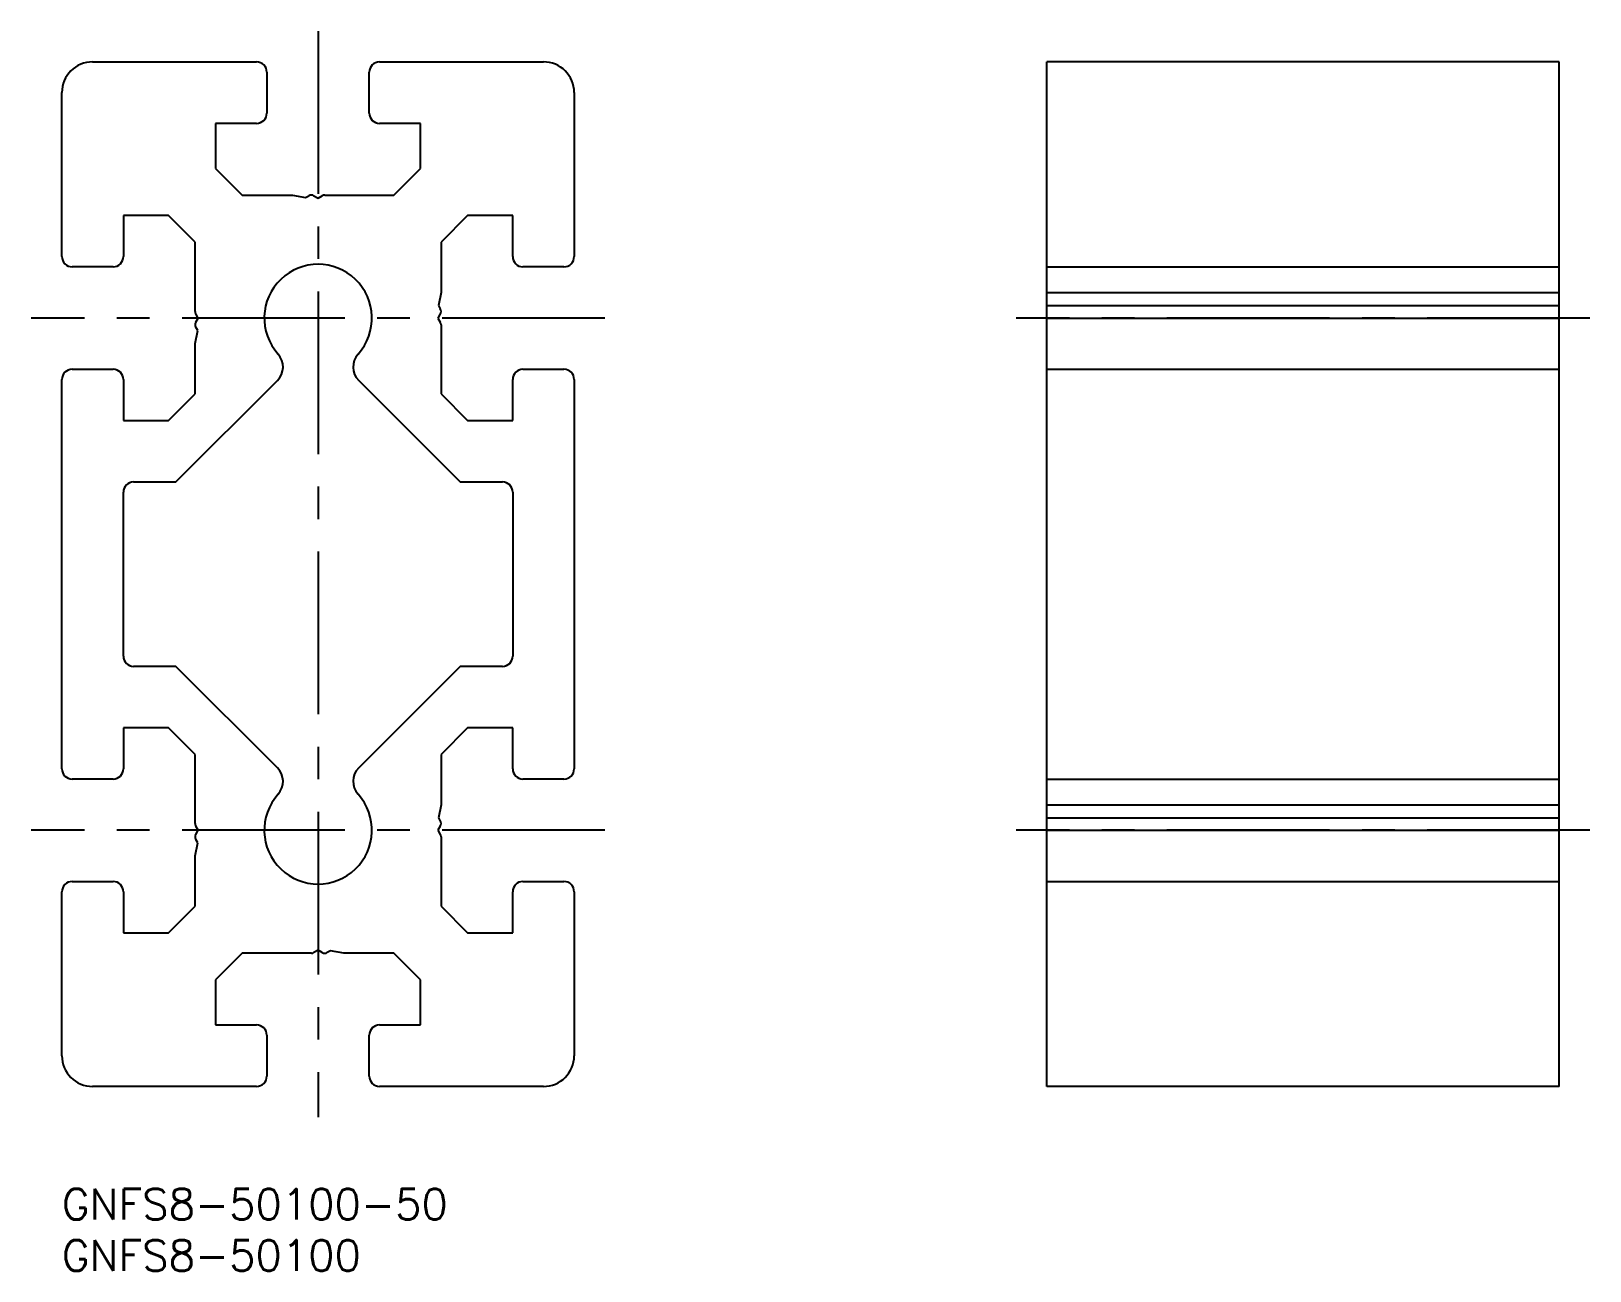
# Model space of a CAD drawing. Extents: x -3 to 149, y -8 to 113.
import ezdxf

# ---------------------------------------------------------------- set-up
doc = ezdxf.new("R2010")
doc.units = 0
doc.header["$LTSCALE"] = 0.5
doc.linetypes.add('CENTER', pattern=[50.8, 31.75, -6.35, 6.35, -6.35])
for name, color, linetype in [('MSM_CENTER', 1, 'CENTER'), ('MSM_CONTINUOUS', 7, 'CONTINUOUS'), ('MSM_PART_NUMBER', 7, 'CONTINUOUS')]:
    doc.layers.add(name, color=color, linetype=linetype)
doc.styles.get("Standard").update_dxf_attribs({"font": 'txt.shx', "height": 2, "bigfont": 'bigfont.shx'})

# ---------------------------------------------------------------- blocks, each defined once
blk = doc.blocks.new('*U27')
at = {"layer": 'MSM_PART_NUMBER'}
blk.add_text('GNFS8-50100-50', height=3, dxfattribs=at).set_placement((0, -3))
blk = doc.blocks.new('*U28')
at = {"layer": 'MSM_PART_NUMBER'}
blk.add_text('GNFS8-50100', height=3, dxfattribs=at).set_placement((0, -8))

msp = doc.modelspace()

# ---------------------------------------------------------------- linework, layer by layer
at = {"layer": 'MSM_CENTER'}
for p, q in [((25, 113), (25, 7)), ((53, 85), (-3, 85)), ((149.13, 85), (93.13, 85)), ((53, 35), (-3, 35)), ((149.13, 35), (93.13, 35))]:
    msp.add_line(p, q, dxfattribs=at)
at = {"layer": 'MSM_CONTINUOUS'}
for p, q in [((3, 110), (19, 110)), ((31, 110), (47, 110)), ((146.13, 110), (96.13, 110)), ((96.13, 10), (96.13, 110)), ((146.13, 10), (146.13, 110)), ((20, 109), (20, 105)), ((30, 105), (30, 109)), ((0, 91), (0, 107)), ((50, 107), (50, 91)), ((15, 104), (15, 99.6)), ((19, 104), (15, 104)), ((35, 104), (31, 104)), ((35, 99.6), (35, 104)), ((15, 99.6), (17.6, 97)), ((32.4, 97), (35, 99.6)), ((17.6, 97), (22.5, 97)), ((22.5, 97), (23.78, 96.75)), ((23.78, 96.75), (24.1, 96.93)), ((24.6, 96.93), (25, 96.7)), ((25, 96.7), (25.4, 96.93)), ((25.65, 97), (32.4, 97)), ((6, 95), (6, 91)), ((10.4, 95), (6, 95)), ((13, 92.4), (10.4, 95)), ((39.6, 95), (37, 92.4)), ((44, 95), (39.6, 95)), ((44, 91), (44, 95)), ((13, 85.65), (13, 92.4)), ((37, 92.4), (37, 87.5)), ((5, 90), (1, 90)), ((49, 90), (45, 90)), ((96.13, 90), (146.13, 90)), ((37, 87.5), (36.75, 86.22)), ((96.13, 87.5), (146.13, 87.5)), ((13.3, 85), (13.07, 85.4)), ((36.93, 85.4), (36.7, 85)), ((36.75, 86.22), (36.93, 85.9)), ((96.13, 86.22), (146.13, 86.22)), ((13, 82.5), (13.25, 83.78)), ((13.07, 84.6), (13.3, 85)), ((13.25, 83.78), (13.07, 84.1)), ((36.7, 85), (36.93, 84.6)), ((37, 84.35), (37, 77.6)), ((96.13, 85), (146.13, 85)), ((13, 77.6), (13, 82.5)), ((1, 80), (5, 80)), ((45, 80), (49, 80)), ((96.13, 80), (146.13, 80)), ((0, 41), (0, 79)), ((6, 79), (6, 75)), ((10.4, 75), (13, 77.6)), ((11.12, 69), (21.03, 78.91)), ((28.97, 78.91), (38.88, 69)), ((37, 77.6), (39.6, 75)), ((44, 75), (44, 79)), ((50, 79), (50, 41)), ((6, 75), (10.4, 75)), ((39.6, 75), (44, 75)), ((7, 69), (11.12, 69)), ((38.88, 69), (43, 69)), ((6, 52), (6, 68)), ((44, 68), (44, 52)), ((11.12, 51), (7, 51)), ((21.03, 41.09), (11.12, 51)), ((38.88, 51), (28.97, 41.09)), ((43, 51), (38.88, 51)), ((6, 45), (6, 41)), ((10.4, 45), (6, 45)), ((13, 42.4), (10.4, 45)), ((39.6, 45), (37, 42.4)), ((44, 45), (39.6, 45)), ((44, 41), (44, 45)), ((13, 35.65), (13, 42.4)), ((37, 42.4), (37, 37.5)), ((5, 40), (1, 40)), ((49, 40), (45, 40)), ((96.13, 40), (146.13, 40)), ((37, 37.5), (36.75, 36.22)), ((96.13, 37.5), (146.13, 37.5)), ((13.3, 35), (13.07, 35.4)), ((13.07, 34.6), (13.3, 35)), ((36.93, 35.4), (36.7, 35)), ((36.7, 35), (36.93, 34.6)), ((36.75, 36.22), (36.93, 35.9)), ((96.13, 36.22), (146.13, 36.22)), ((96.13, 35), (146.13, 35)), ((13, 32.5), (13.25, 33.78)), ((13.25, 33.78), (13.07, 34.1)), ((37, 34.35), (37, 27.6)), ((13, 27.6), (13, 32.5)), ((0, 13), (0, 29)), ((1, 30), (5, 30)), ((6, 29), (6, 25)), ((44, 25), (44, 29)), ((45, 30), (49, 30)), ((50, 29), (50, 13)), ((96.13, 30), (146.13, 30)), ((10.4, 25), (13, 27.6)), ((37, 27.6), (39.6, 25)), ((6, 25), (10.4, 25)), ((39.6, 25), (44, 25)), ((17.6, 23), (15, 20.4)), ((24.35, 23), (17.6, 23)), ((25, 23.3), (24.6, 23.07)), ((25.4, 23.07), (25, 23.3)), ((26.22, 23.25), (25.9, 23.07)), ((27.5, 23), (26.22, 23.25)), ((32.4, 23), (27.5, 23)), ((35, 20.4), (32.4, 23)), ((15, 20.4), (15, 16)), ((35, 16), (35, 20.4)), ((15, 16), (19, 16)), ((31, 16), (35, 16)), ((20, 15), (20, 11)), ((30, 11), (30, 15)), ((19, 10), (3, 10)), ((47, 10), (31, 10)), ((146.13, 10), (96.13, 10))]:
    msp.add_line(p, q, dxfattribs=at)
for centre, radius, start, end in [((3, 107), 3, 90, 180), ((19, 109), 1, 0, 90), ((31, 109), 1, 90, 180), ((47, 107), 3, 0, 90), ((19, 105), 1, 270, 0), ((31, 105), 1, 180, 270), ((24.35, 96.5), 0.5, 60, 120), ((25.65, 96.5), 0.5, 90, 120), ((1, 91), 1, 180, 270), ((5, 91), 1, 270, 0), ((25, 85), 5.25, 317.9863, 222.0137), ((45, 91), 1, 180, 270), ((49, 91), 1, 270, 0), ((13.5, 85.65), 0.5, 180, 210), ((36.5, 85.65), 0.5, 330, 30), ((13.5, 84.35), 0.5, 150, 210), ((36.5, 84.35), 0.5, 0, 30), ((19.71, 80.23), 1.87, 315, 42.0137), ((30.29, 80.23), 1.87, 137.9863, 225), ((1, 79), 1, 90, 180), ((5, 79), 1, 0, 90), ((45, 79), 1, 90, 180), ((49, 79), 1, 0, 90), ((7, 68), 1, 90, 180), ((43, 68), 1, 0, 90), ((7, 52), 1, 180, 270), ((43, 52), 1, 270, 0), ((19.71, 39.77), 1.87, 317.9863, 45), ((30.29, 39.77), 1.87, 135, 222.0137), ((1, 41), 1, 180, 270), ((5, 41), 1, 270, 0), ((45, 41), 1, 180, 270), ((49, 41), 1, 270, 0), ((25, 35), 5.25, 137.9863, 42.0137), ((13.5, 35.65), 0.5, 180, 210), ((36.5, 35.65), 0.5, 330, 30), ((13.5, 34.35), 0.5, 150, 210), ((36.5, 34.35), 0.5, 0, 30), ((1, 29), 1, 90, 180), ((5, 29), 1, 0, 90), ((45, 29), 1, 90, 180), ((49, 29), 1, 0, 90), ((24.35, 23.5), 0.5, 270, 300), ((25.65, 23.5), 0.5, 240, 300), ((19, 15), 1, 0, 90), ((31, 15), 1, 90, 180), ((3, 13), 3, 180, 270), ((47, 13), 3, 270, 0), ((19, 11), 1, 270, 0), ((31, 11), 1, 180, 270)]:
    msp.add_arc(centre, radius, start, end, dxfattribs=at)

# ---------------------------------------------------------------- block references
for name in ['*U27', '*U28']:
    msp.add_blockref(name, (0, 0), dxfattribs=at)

doc.saveas('drawing.dxf')
